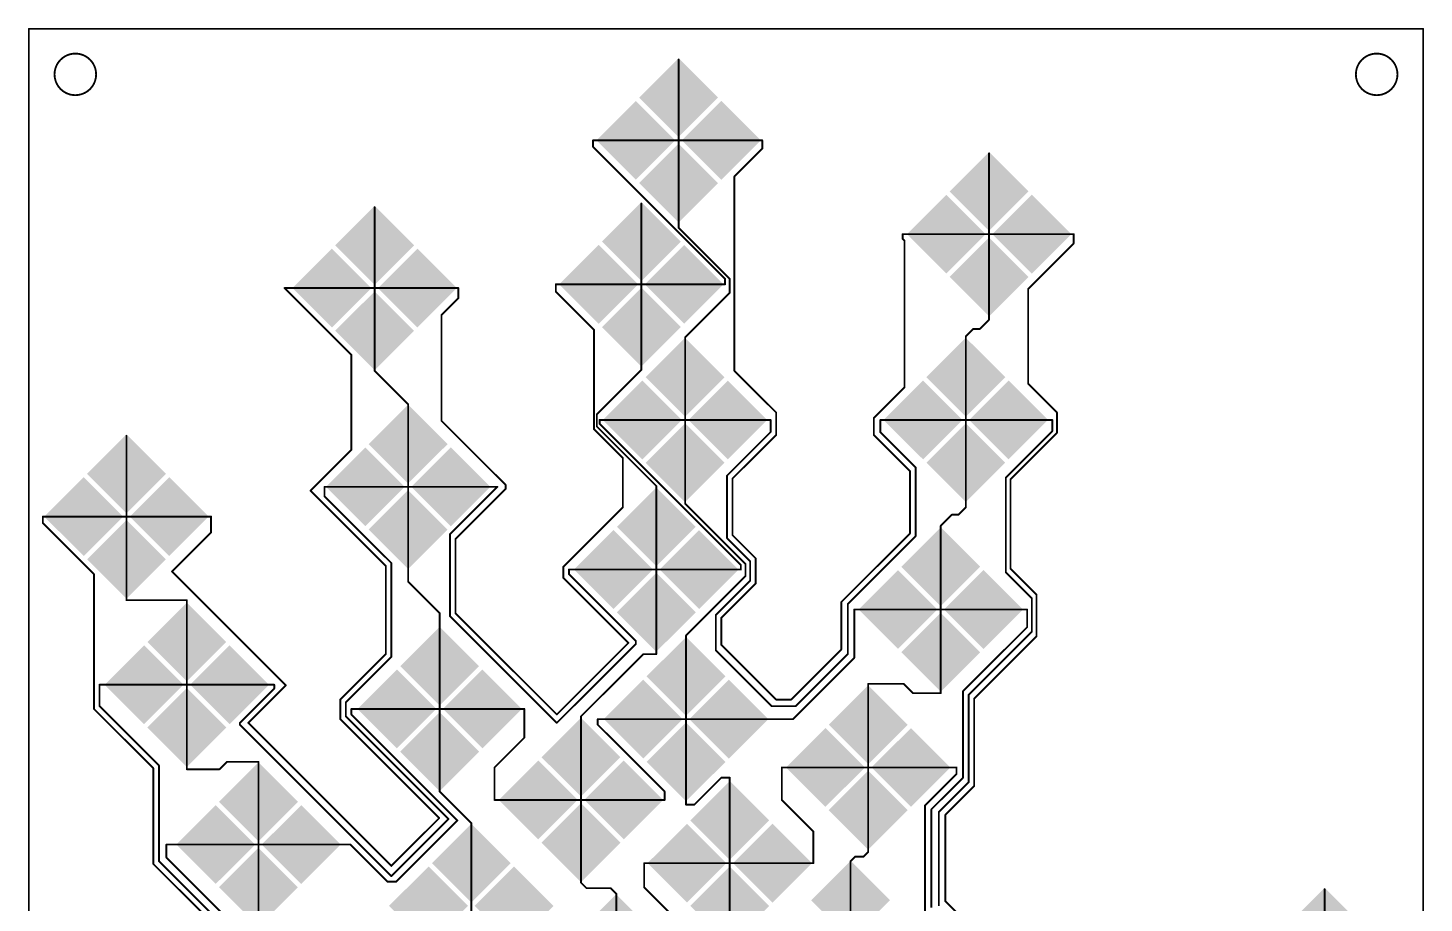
# Model space of a CAD drawing. Extents: x 0 to 150, y 0 to 180.
# Drawn here: x -0.1 to 150.1, y 85.9 to 180.1 of the extents above; entities that cross this region are included whole.
import ezdxf

# ---------------------------------------------------------------- set-up
doc = ezdxf.new("R2010")
doc.units = 0
for name, color, linetype in [('1', 12, 'CONTINUOUS'), ('16', 132, 'CONTINUOUS'), ('20', 31, 'CONTINUOUS')]:
    doc.layers.add(name, color=color, linetype=linetype)

# ---------------------------------------------------------------- blocks, each defined once
blk = doc.blocks.new('RECT')
blk.add_solid([(-0.5, -0.5), (0.5, -0.5), (-0.5, 0.5), (0.5, 0.5)])

msp = doc.modelspace()

# ---------------------------------------------------------------- linework, layer by layer
at = {"layer": '1'}
for points, const_width in [([(5, 172.8639, 1), (5, 177.3361, 1), (5, 172.8639)], 0.2), ([(145, 172.8639, 1), (145, 177.3361, 1), (145, 172.8639)], 0.2), ([(60.7354, 167.3354, 1), (60.6646, 167.2646)], 0.1), ([(60.75, 168, 1), (60.65, 168)], 0.1), ([(60.7, 168.05, 1), (60.7, 167.95)], 0.1), ([(60.65, 167.3, 1), (60.75, 167.3)], 0.1), ([(78.95, 168, 1), (78.85, 168)], 0.1), ([(78.85, 167.1, 1), (78.95, 167.1)], 0.1), ([(78.9354, 167.0646, 1), (78.8646, 167.1354)], 0.1), ([(78.9, 167.95, 1), (78.9, 168.05)], 0.1), ([(75.8646, 164.1354, 1), (75.9354, 164.0646)], 0.1), ([(75.95, 164.1, 1), (75.85, 164.1)], 0.1), ([(94.05, 157.9, 1), (93.95, 157.9)], 0.1), ([(94, 157.95, 1), (94, 157.85)], 0.1), ([(112.45, 157.9, 1), (112.35, 157.9)], 0.1), ([(112.4, 157.85, 1), (112.4, 157.95)], 0.1), ([(94.0354, 157.4354, 1), (93.9646, 157.3646)], 0.1), ([(93.95, 157.4, 1), (94.05, 157.4)], 0.1), ([(94.25, 157.2, 1), (94.15, 157.2)], 0.1), ([(94.1646, 157.1646, 1), (94.2354, 157.2354)], 0.1), ([(112.35, 156.9, 1), (112.45, 156.9)], 0.1), ([(112.4354, 156.8646, 1), (112.3646, 156.9354)], 0.1), ([(27.5354, 152.1354, 1), (27.4646, 152.0646)], 0.1), ([(27.5, 152.15, 1), (27.5, 152.05)], 0.1), ([(46.25, 152.1, 1), (46.15, 152.1)], 0.1), ([(46.2, 152.05, 1), (46.2, 152.15)], 0.1), ([(56.7354, 151.7354, 1), (56.6646, 151.6646)], 0.1), ([(56.75, 152.5, 1), (56.65, 152.5)], 0.1), ([(56.7, 152.55, 1), (56.7, 152.45)], 0.1), ([(56.65, 151.7, 1), (56.75, 151.7)], 0.1), ([(74.95, 153.1, 1), (74.85, 153.1)], 0.1), ([(74.85, 152.5, 1), (74.95, 152.5)], 0.1), ([(74.8646, 153.0646, 1), (74.9354, 153.1354)], 0.1), ([(74.9, 152.45, 1), (74.9, 152.55)], 0.1), ([(107.4646, 152.0354, 1), (107.5354, 151.9646)], 0.1), ([(107.55, 152, 1), (107.45, 152)], 0.1), ([(46.15, 151, 1), (46.25, 151)], 0.1), ([(46.2354, 150.9646, 1), (46.1646, 151.0354)], 0.1), ([(44.3646, 149.2354, 1), (44.4354, 149.1646)], 0.1), ([(44.45, 149.2, 1), (44.35, 149.2)], 0.1), ([(60.85, 147.6, 1), (60.75, 147.6)], 0.1), ([(60.7646, 147.5646, 1), (60.8354, 147.6354)], 0.1), ([(34.75, 144.9, 1), (34.65, 144.9)], 0.1), ([(34.6646, 144.8646, 1), (34.7354, 144.9354)], 0.1), ([(75.9354, 143.2354, 1), (75.8646, 143.1646)], 0.1), ([(75.85, 143.2, 1), (75.95, 143.2)], 0.1), ([(94.15, 141.4, 1), (94.25, 141.4)], 0.1), ([(94.2354, 141.3646, 1), (94.1646, 141.4354)], 0.1), ([(107.5354, 141.8354, 1), (107.4646, 141.7646)], 0.1), ([(107.45, 141.8, 1), (107.55, 141.8)], 0.1), ([(80.45, 138.7, 1), (80.35, 138.7)], 0.1), ([(80.3646, 138.6646, 1), (80.4354, 138.7354)], 0.1), ([(90.8646, 138.1354, 1), (90.9354, 138.0646)], 0.1), ([(90.95, 138.1, 1), (90.85, 138.1)], 0.1), ([(110.65, 138.7, 1), (110.55, 138.7)], 0.1), ([(110.5646, 138.6646, 1), (110.6354, 138.7354)], 0.1), ([(44.4354, 137.8354, 1), (44.3646, 137.7646)], 0.1), ([(44.35, 137.8, 1), (44.45, 137.8)], 0.1), ([(60.8354, 136.9354, 1), (60.7646, 136.8646)], 0.1), ([(60.75, 136.9, 1), (60.85, 136.9)], 0.1), ([(61.4354, 137.5354, 1), (61.3646, 137.4646)], 0.1), ([(61.4, 137.95, 1), (61.4, 137.85)], 0.1), ([(61.45, 137.9, 1), (61.35, 137.9)], 0.1), ([(61.35, 137.5, 1), (61.45, 137.5)], 0.1), ([(79.85, 137.9, 1), (79.75, 137.9)], 0.1), ([(79.8354, 136.5646, 1), (79.7646, 136.6354)], 0.1), ([(79.8, 137.85, 1), (79.8, 137.95)], 0.1), ([(91.6354, 136.6354, 1), (91.5646, 136.5646)], 0.1), ([(91.65, 137.9, 1), (91.55, 137.9)], 0.1), ([(91.6, 137.95, 1), (91.6, 137.85)], 0.1), ([(110.15, 137.9, 1), (110.05, 137.9)], 0.1), ([(110.05, 136.7, 1), (110.15, 136.7)], 0.1), ([(110.1354, 136.6646, 1), (110.0646, 136.7354)], 0.1), ([(110.1, 137.85, 1), (110.1, 137.95)], 0.1), ([(79.75, 136.6, 1), (79.85, 136.6)], 0.1), ([(80.35, 136.3, 1), (80.45, 136.3)], 0.1), ([(80.4354, 136.2646, 1), (80.3646, 136.3354)], 0.1), ([(90.9354, 136.3354, 1), (90.8646, 136.2646)], 0.1), ([(90.85, 136.3, 1), (90.95, 136.3)], 0.1), ([(91.55, 136.6, 1), (91.65, 136.6)], 0.1), ([(110.55, 136.5, 1), (110.65, 136.5)], 0.1), ([(110.6354, 136.4646, 1), (110.5646, 136.5354)], 0.1), ([(34.65, 134.7, 1), (34.75, 134.7)], 0.1), ([(34.7354, 134.6646, 1), (34.6646, 134.7354)], 0.1), ([(63.95, 133.8, 1), (63.85, 133.8)], 0.1), ([(63.8646, 133.7646, 1), (63.9354, 133.8354)], 0.1), ([(94.85, 132.4, 1), (94.75, 132.4)], 0.1), ([(94.7646, 132.3646, 1), (94.8354, 132.4354)], 0.1), ([(95.45, 132.8, 1), (95.35, 132.8)], 0.1), ([(95.3646, 132.7646, 1), (95.4354, 132.8354)], 0.1), ([(31.85, 130.7, 1), (31.75, 130.7)], 0.1), ([(31.8, 130.75, 1), (31.8, 130.65)], 0.1), ([(50.4354, 130.6646, 1), (50.3646, 130.7354)], 0.1), ([(50.4, 130.65, 1), (50.4, 130.75)], 0.1), ([(51.35, 130.9, 1), (51.25, 130.9)], 0.1), ([(51.2646, 130.8646, 1), (51.3354, 130.9354)], 0.1), ([(75.0646, 131.9354, 1), (75.1354, 131.8646)], 0.1), ([(75.15, 131.9, 1), (75.05, 131.9)], 0.1), ([(75.6646, 131.6354, 1), (75.7354, 131.5646)], 0.1), ([(75.75, 131.6, 1), (75.65, 131.6)], 0.1), ([(105.0646, 131.7354, 1), (105.1354, 131.6646)], 0.1), ([(105.15, 131.7, 1), (105.05, 131.7)], 0.1), ([(105.5646, 131.5354, 1), (105.6354, 131.4646)], 0.1), ([(105.65, 131.5, 1), (105.55, 131.5)], 0.1), ([(30.3354, 130.3354, 1), (30.2646, 130.2646)], 0.1), ([(30.2646, 130.3354, 1), (30.3354, 130.2646)], 0.1), ([(31.8354, 129.7354, 1), (31.7646, 129.6646)], 0.1), ([(31.75, 129.7, 1), (31.85, 129.7)], 0.1), ([(51.25, 130.5, 1), (51.35, 130.5)], 0.1), ([(51.3354, 130.4646, 1), (51.2646, 130.5354)], 0.1), ([(63.85, 128.5, 1), (63.95, 128.5)], 0.1), ([(63.9354, 128.4646, 1), (63.8646, 128.5354)], 0.1), ([(1.5354, 126.8354, 1), (1.4646, 126.7646)], 0.1), ([(1.5, 127.55, 1), (1.5, 127.45)], 0.1), ([(1.55, 127.5, 1), (1.45, 127.5)], 0.1), ([(1.45, 126.8, 1), (1.55, 126.8)], 0.1), ([(19.65, 127.5, 1), (19.55, 127.5)], 0.1), ([(19.6, 127.45, 1), (19.6, 127.55)], 0.1), ([(19.55, 125.8, 1), (19.65, 125.8)], 0.1), ([(19.6354, 125.7646, 1), (19.5646, 125.8354)], 0.1), ([(45.2646, 125.6354, 1), (45.3354, 125.5646)], 0.1), ([(45.35, 125.6, 1), (45.25, 125.6)], 0.1), ([(45.8646, 125.1354, 1), (45.9354, 125.0646)], 0.1), ([(45.95, 125.1, 1), (45.85, 125.1)], 0.1), ([(75.1354, 125.2354, 1), (75.0646, 125.1646)], 0.1), ([(75.05, 125.2, 1), (75.15, 125.2)], 0.1), ([(75.7354, 125.5354, 1), (75.6646, 125.4646)], 0.1), ([(75.65, 125.5, 1), (75.75, 125.5)], 0.1), ([(94.75, 125.7, 1), (94.85, 125.7)], 0.1), ([(94.8354, 125.6646, 1), (94.7646, 125.7354)], 0.1), ([(95.35, 125.4, 1), (95.45, 125.4)], 0.1), ([(95.4354, 125.3646, 1), (95.3646, 125.4354)], 0.1), ([(15.4354, 121.6354, 1), (15.3646, 121.5646)], 0.1), ([(15.3646, 121.6354, 1), (15.4354, 121.5646)], 0.1), ([(38.45, 122.2, 1), (38.35, 122.2)], 0.1), ([(38.3646, 122.1646, 1), (38.4354, 122.2354)], 0.1), ([(39.05, 122.5, 1), (38.95, 122.5)], 0.1), ([(38.9646, 122.4646, 1), (39.0354, 122.5354)], 0.1), ([(57.4646, 122.1354, 1), (57.5354, 122.0646)], 0.1), ([(57.55, 122.1, 1), (57.45, 122.1)], 0.1), ([(58.15, 121.8, 1), (58.05, 121.8)], 0.1), ([(58.1, 121.85, 1), (58.1, 121.75)], 0.1), ([(76.65, 122.3, 1), (76.55, 122.3)], 0.1), ([(76.55, 121.8, 1), (76.65, 121.8)], 0.1), ([(76.5646, 122.2646, 1), (76.6354, 122.3354)], 0.1), ([(76.6, 121.75, 1), (76.6, 121.85)], 0.1), ([(77.65, 122.7, 1), (77.55, 122.7)], 0.1), ([(77.5646, 122.6646, 1), (77.6354, 122.7354)], 0.1), ([(78.25, 123, 1), (78.15, 123)], 0.1), ([(78.1646, 122.9646, 1), (78.2354, 123.0354)], 0.1), ([(105.6354, 121.9354, 1), (105.5646, 121.8646)], 0.1), ([(105.55, 121.9, 1), (105.65, 121.9)], 0.1), ([(7.05, 121.3, 1), (6.95, 121.3)], 0.1), ([(6.9646, 121.2646, 1), (7.0354, 121.3354)], 0.1), ([(57.5354, 120.9354, 1), (57.4646, 120.8646)], 0.1), ([(57.45, 120.9, 1), (57.55, 120.9)], 0.1), ([(58.1354, 121.3354, 1), (58.0646, 121.2646)], 0.1), ([(58.05, 121.3, 1), (58.15, 121.3)], 0.1), ([(77.55, 120.6, 1), (77.65, 120.6)], 0.1), ([(77.6354, 120.5646, 1), (77.5646, 120.6354)], 0.1), ([(78.15, 120.3, 1), (78.25, 120.3)], 0.1), ([(78.2354, 120.2646, 1), (78.1646, 120.3354)], 0.1), ([(105.1354, 121.5354, 1), (105.0646, 121.4646)], 0.1), ([(105.05, 121.5, 1), (105.15, 121.5)], 0.1), ([(107.95, 118.7, 1), (107.85, 118.7)], 0.1), ([(107.8646, 118.6646, 1), (107.9354, 118.7354)], 0.1), ([(108.45, 119.1, 1), (108.35, 119.1)], 0.1), ([(108.3646, 119.0646, 1), (108.4354, 119.1354)], 0.1), ([(45.9354, 117.1354, 1), (45.8646, 117.0646)], 0.1), ([(87.3646, 118.3354, 1), (87.4354, 118.2646)], 0.1), ([(87.45, 118.3, 1), (87.35, 118.3)], 0.1), ([(88.0646, 118.1354, 1), (88.1354, 118.0646)], 0.1), ([(88.15, 118.1, 1), (88.05, 118.1)], 0.1), ([(88.85, 117.5, 1), (88.75, 117.5)], 0.1), ([(88.8, 117.55, 1), (88.8, 117.45)], 0.1), ([(107.45, 117.5, 1), (107.35, 117.5)], 0.1), ([(107.4, 117.45, 1), (107.4, 117.55)], 0.1), ([(45.3354, 116.8354, 1), (45.2646, 116.7646)], 0.1), ([(45.25, 116.8, 1), (45.35, 116.8)], 0.1), ([(45.85, 117.1, 1), (45.95, 117.1)], 0.1), ([(73.8646, 116.9354, 1), (73.9354, 116.8646)], 0.1), ([(73.95, 116.9, 1), (73.85, 116.9)], 0.1), ([(74.4646, 116.6354, 1), (74.5354, 116.5646)], 0.1), ([(74.55, 116.6, 1), (74.45, 116.6)], 0.1), ([(107.4354, 115.5646, 1), (107.3646, 115.6354)], 0.1), ([(65.35, 114.1, 1), (65.25, 114.1)], 0.1), ([(65.2646, 114.0646, 1), (65.3354, 114.1354)], 0.1), ([(107.35, 115.6, 1), (107.45, 115.6)], 0.1), ([(107.85, 115.1, 1), (107.95, 115.1)], 0.1), ([(107.9354, 115.0646, 1), (107.8646, 115.1354)], 0.1), ([(108.35, 114.6, 1), (108.45, 114.6)], 0.1), ([(108.4354, 114.5646, 1), (108.3646, 114.6354)], 0.1), ([(38.35, 112.7, 1), (38.45, 112.7)], 0.1), ([(38.4354, 112.6646, 1), (38.3646, 112.7354)], 0.1), ([(64.5354, 113.8646, 1), (64.4646, 113.9354)], 0.1), ([(64.4646, 113.8646, 1), (64.5354, 113.9354)], 0.1), ([(65.25, 113.8, 1), (65.35, 113.8)], 0.1), ([(65.3354, 113.7646, 1), (65.2646, 113.8354)], 0.1), ([(73.9354, 113.1354, 1), (73.8646, 113.0646)], 0.1), ([(73.85, 113.1, 1), (73.95, 113.1)], 0.1), ([(74.5354, 113.7354, 1), (74.4646, 113.6646)], 0.1), ([(74.45, 113.7, 1), (74.55, 113.7)], 0.1), ([(87.35, 113.2, 1), (87.45, 113.2)], 0.1), ([(87.4354, 113.1646, 1), (87.3646, 113.2354)], 0.1), ([(88.05, 112.7, 1), (88.15, 112.7)], 0.1), ([(88.1354, 112.6646, 1), (88.0646, 112.7354)], 0.1), ([(38.95, 112.4, 1), (39.05, 112.4)], 0.1), ([(39.0354, 112.3646, 1), (38.9646, 112.4354)], 0.1), ([(88.75, 112.3, 1), (88.85, 112.3)], 0.1), ([(88.8354, 112.2646, 1), (88.7646, 112.3354)], 0.1), ([(7.65, 109.4, 1), (7.55, 109.4)], 0.1), ([(7.6, 109.45, 1), (7.6, 109.35)], 0.1), ([(26.45, 109.4, 1), (26.35, 109.4)], 0.1), ([(26.35, 109, 1), (26.45, 109)], 0.1), ([(26.4354, 108.9646, 1), (26.3646, 109.0354)], 0.1), ([(26.4, 109.35, 1), (26.4, 109.45)], 0.1), ([(27.6854, 109.3146, 1), (27.6146, 109.3854)], 0.1), ([(27.6146, 109.3146, 1), (27.6854, 109.3854)], 0.1), ([(100.4646, 108.7354, 1), (100.5354, 108.6646)], 0.1), ([(100.55, 108.7, 1), (100.45, 108.7)], 0.1), ([(101.0646, 108.3354, 1), (101.1354, 108.2646)], 0.1), ([(101.15, 108.3, 1), (101.05, 108.3)], 0.1), ([(7.0354, 106.8354, 1), (6.9646, 106.7646)], 0.1), ([(6.95, 106.8, 1), (7.05, 106.8)], 0.1), ([(7.6354, 107.1354, 1), (7.5646, 107.0646)], 0.1), ([(7.55, 107.1, 1), (7.65, 107.1)], 0.1), ([(33.4646, 107.8354, 1), (33.5354, 107.7646)], 0.1), ([(33.55, 107.8, 1), (33.45, 107.8)], 0.1), ([(34.0646, 107.5354, 1), (34.1354, 107.4646)], 0.1), ([(34.15, 107.5, 1), (34.05, 107.5)], 0.1), ([(34.75, 106.8, 1), (34.65, 106.8)], 0.1), ([(34.7, 106.85, 1), (34.7, 106.75)], 0.1), ([(53.35, 106.8, 1), (53.25, 106.8)], 0.1), ([(53.3, 106.75, 1), (53.3, 106.85)], 0.1), ([(79.9, 107.15, 1), (79.9, 107.05)], 0.1), ([(79.8646, 107.0646, 1), (79.9354, 107.1354)], 0.1), ([(80.4, 107.85, 1), (80.4, 107.75)], 0.1), ([(80.3646, 107.7646, 1), (80.4354, 107.8354)], 0.1), ([(81.9646, 107.8354, 1), (82.0354, 107.7646)], 0.1), ([(82, 107.75, 1), (82, 107.85)], 0.1), ([(82.4646, 107.1354, 1), (82.5354, 107.0646)], 0.1), ([(82.5, 107.05, 1), (82.5, 107.15)], 0.1), ([(101.6646, 107.9354, 1), (101.7354, 107.8646)], 0.1), ([(101.75, 107.9, 1), (101.65, 107.9)], 0.1), ([(22.6646, 105.3354, 1), (22.7354, 105.2646)], 0.1), ([(22.7354, 105.1354, 1), (22.6646, 105.0646)], 0.1), ([(22.75, 105.3, 1), (22.65, 105.3)], 0.1), ([(22.65, 105.1, 1), (22.75, 105.1)], 0.1), ([(23.6354, 105.3354, 1), (23.5646, 105.2646)], 0.1), ([(23.5646, 105.3354, 1), (23.6354, 105.2646)], 0.1), ([(33.5354, 105.7354, 1), (33.4646, 105.6646)], 0.1), ([(33.45, 105.7, 1), (33.55, 105.7)], 0.1), ([(34.1354, 106.0354, 1), (34.0646, 105.9646)], 0.1), ([(34.05, 106, 1), (34.15, 106)], 0.1), ([(34.7354, 106.2354, 1), (34.6646, 106.1646)], 0.1), ([(34.65, 106.2, 1), (34.75, 106.2)], 0.1), ([(56.7646, 106.2354, 1), (56.8354, 106.1646)], 0.1), ([(56.7646, 105.3354, 1), (56.8354, 105.2646)], 0.1), ([(56.7646, 106.1646, 1), (56.8354, 106.2354)], 0.1), ([(56.7646, 105.2646, 1), (56.8354, 105.3354)], 0.1), ([(61.2354, 105.1354, 1), (61.1646, 105.0646)], 0.1), ([(61.25, 105.7, 1), (61.15, 105.7)], 0.1), ([(61.2, 105.75, 1), (61.2, 105.65)], 0.1), ([(61.15, 105.1, 1), (61.25, 105.1)], 0.1), ([(82.1646, 105.7354, 1), (82.2354, 105.6646)], 0.1), ([(82.2, 105.65, 1), (82.2, 105.75)], 0.1), ([(53.25, 103.7, 1), (53.35, 103.7)], 0.1), ([(53.3354, 103.6646, 1), (53.2646, 103.7354)], 0.1), ([(14.05, 100.7, 1), (13.95, 100.7)], 0.1), ([(13.9646, 100.6646, 1), (14.0354, 100.7354)], 0.1), ([(13.45, 100.4, 1), (13.35, 100.4)], 0.1), ([(13.3646, 100.3646, 1), (13.4354, 100.4354)], 0.1), ([(50.0646, 100.5354, 1), (50.1354, 100.4646)], 0.1), ([(50.15, 100.5, 1), (50.05, 100.5)], 0.1), ([(81.05, 100.5, 1), (80.95, 100.5)], 0.1), ([(81, 100.55, 1), (81, 100.45)], 0.1), ([(99.85, 100.5, 1), (99.75, 100.5)], 0.1), ([(99.75, 99.8, 1), (99.85, 99.8)], 0.1), ([(99.8354, 99.7646, 1), (99.7646, 99.8354)], 0.1), ([(99.8, 100.45, 1), (99.8, 100.55)], 0.1), ([(100.45, 99.4, 1), (100.55, 99.4)], 0.1), ([(100.5354, 99.3646, 1), (100.4646, 99.4354)], 0.1), ([(68.45, 97.9, 1), (68.35, 97.9)], 0.1), ([(68.3646, 97.8646, 1), (68.4354, 97.9354)], 0.1), ([(101.05, 98.9, 1), (101.15, 98.9)], 0.1), ([(101.1354, 98.8646, 1), (101.0646, 98.9354)], 0.1), ([(101.65, 98.5, 1), (101.75, 98.5)], 0.1), ([(101.7354, 98.4646, 1), (101.6646, 98.5354)], 0.1), ([(50.1, 97.05, 1), (50.1, 96.95)], 0.1), ([(50.05, 97, 1), (50.15, 97)], 0.1), ([(68.35, 97, 1), (68.45, 97)], 0.1), ([(68.4, 96.95, 1), (68.4, 97.05)], 0.1), ([(81.0354, 97.0354, 1), (80.9646, 96.9646)], 0.1), ([(80.95, 97, 1), (81.05, 97)], 0.1), ([(96.3646, 96.4354, 1), (96.4354, 96.3646)], 0.1), ([(96.45, 96.4, 1), (96.35, 96.4)], 0.1), ([(44.1854, 95.0146, 1), (44.1146, 95.0854)], 0.1), ([(44.1146, 95.0146, 1), (44.1854, 95.0854)], 0.1), ([(45.1854, 94.9146, 1), (45.1146, 94.9854)], 0.1), ([(45.1146, 94.9146, 1), (45.1854, 94.9854)], 0.1), ([(46.1354, 94.7646, 1), (46.0646, 94.8354)], 0.1), ([(46.0646, 94.7646, 1), (46.1354, 94.8354)], 0.1), ([(97.0646, 96.0354, 1), (97.1354, 95.9646)], 0.1), ([(97.15, 96, 1), (97.05, 96)], 0.1), ([(97.8646, 95.7354, 1), (97.9354, 95.6646)], 0.1), ([(97.95, 95.7, 1), (97.85, 95.7)], 0.1), ([(98.5646, 95.4354, 1), (98.6354, 95.3646)], 0.1), ([(98.65, 95.4, 1), (98.55, 95.4)], 0.1), ([(84.45, 93.6, 1), (84.35, 93.6)], 0.1), ([(84.3646, 93.5646, 1), (84.4354, 93.6354)], 0.1), ([(14.85, 92.2, 1), (14.75, 92.2)], 0.1), ([(14.8, 92.25, 1), (14.8, 92.15)], 0.1), ([(34.6354, 92.2354, 1), (34.5646, 92.1646)], 0.1), ([(34.6, 92.15, 1), (34.6, 92.25)], 0.1), ([(13.4354, 90.1354, 1), (13.3646, 90.0646)], 0.1), ([(13.35, 90.1, 1), (13.45, 90.1)], 0.1), ([(14.0354, 90.4354, 1), (13.9646, 90.3646)], 0.1), ([(13.95, 90.4, 1), (14.05, 90.4)], 0.1), ([(14.8354, 90.8354, 1), (14.7646, 90.7646)], 0.1), ([(14.75, 90.8, 1), (14.85, 90.8)], 0.1), ([(66.2, 90.25, 1), (66.2, 90.15)], 0.1), ([(66.25, 90.2, 1), (66.15, 90.2)], 0.1), ([(84.35, 90.2, 1), (84.45, 90.2)], 0.1), ([(84.4, 90.15, 1), (84.4, 90.25)], 0.1), ([(38.9646, 89.9354, 1), (39.0354, 89.8646)], 0.1), ([(38.9646, 88.8354, 1), (39.0354, 88.7646)], 0.1), ([(38.9646, 89.8646, 1), (39.0354, 89.9354)], 0.1), ([(38.9646, 88.7646, 1), (39.0354, 88.8354)], 0.1), ([(38.6, 88.25, 1), (38.6, 88.15)], 0.1), ([(38.5646, 88.1646, 1), (38.6354, 88.2354)], 0.1), ([(39.4646, 88.2354, 1), (39.5354, 88.1646)], 0.1), ([(39.5, 88.15, 1), (39.5, 88.25)], 0.1), ([(66.2354, 87.6354, 1), (66.1646, 87.5646)], 0.1), ([(66.15, 87.6, 1), (66.25, 87.6)], 0.1), ([(98.6354, 86.1354, 1), (98.5646, 86.0646)], 0.1), ([(98.55, 86.1, 1), (98.65, 86.1)], 0.1)]:
    msp.add_lwpolyline(points, format="xyb", dxfattribs=dict(at, const_width=const_width))
at = {"layer": '1', "const_width": 0.2}
for points in [[(60.7, 167.3), (60.7, 168)], [(60.7, 168), (78.9, 168)], [(74.9, 153.1), (60.7, 167.3)], [(78.9, 167.1), (75.9, 164.1)], [(78.9, 168), (78.9, 167.1)], [(75.9, 164.1), (75.9, 143.2)], [(94, 157.4), (94, 157.9)], [(94, 157.9), (112.4, 157.9)], [(112.4, 157.9), (112.4, 156.9)], [(94.2, 157.2), (94, 157.4)], [(94.2, 141.4), (94.2, 157.2)], [(112.4, 156.9), (107.5, 152)], [(46.2, 152.1), (27.5, 152.1)], [(27.5, 152.1), (34.7, 144.9)], [(46.2, 151), (46.2, 152.1)], [(56.7, 151.7), (56.7, 152.5)], [(56.7, 152.5), (74.9, 152.5)], [(60.8, 147.6), (56.7, 151.7)], [(74.9, 152.5), (74.9, 153.1)], [(107.5, 152), (107.5, 141.8)], [(46.2, 151), (44.4, 149.2)], [(44.4, 149.2), (44.4, 137.8)], [(60.8, 136.9), (60.8, 147.6)], [(34.7, 134.7), (34.7, 144.9)], [(75.9, 143.2), (80.4, 138.7)], [(90.9, 138.1), (94.2, 141.4)], [(107.5, 141.8), (110.6, 138.7)], [(80.4, 138.7), (80.4, 136.3)], [(90.9, 136.3), (90.9, 138.1)], [(110.6, 138.7), (110.6, 136.5)], [(44.4, 137.8), (51.3, 130.9)], [(63.9, 133.8), (60.8, 136.9)], [(61.4, 137.9), (79.8, 137.9)], [(61.4, 137.5), (61.4, 137.9)], [(76.6, 122.3), (61.4, 137.5)], [(79.8, 136.6), (75.1, 131.9)], [(79.8, 137.9), (79.8, 136.6)], [(91.6, 136.6), (91.6, 137.9)], [(91.6, 137.9), (110.1, 137.9)], [(95.4, 132.8), (91.6, 136.6)], [(110.1, 136.7), (105.1, 131.7)], [(110.1, 137.9), (110.1, 136.7)], [(80.4, 136.3), (75.7, 131.6)], [(94.8, 132.4), (90.9, 136.3)], [(110.6, 136.5), (105.6, 131.5)], [(30.3, 130.3), (34.7, 134.7)], [(63.9, 128.5), (63.9, 133.8)], [(94.8, 125.7), (94.8, 132.4)], [(95.4, 125.4), (95.4, 132.8)], [(31.8, 129.7), (31.8, 130.7)], [(31.8, 130.7), (50.4, 130.7)], [(50.4, 130.7), (45.3, 125.6)], [(51.3, 130.9), (51.3, 130.5)], [(75.1, 131.9), (75.1, 125.2)], [(75.7, 131.6), (75.7, 125.5)], [(105.1, 131.7), (105.1, 121.5)], [(105.6, 131.5), (105.6, 121.9)], [(38.4, 122.2), (30.3, 130.3)], [(39, 122.5), (31.8, 129.7)], [(51.3, 130.5), (45.9, 125.1)], [(57.5, 122.1), (63.9, 128.5)], [(1.5, 127.5), (19.6, 127.5)], [(1.5, 127.5), (1.5, 126.8)], [(7, 121.3), (1.5, 126.8)], [(19.6, 127.5), (19.6, 125.8)], [(19.6, 125.8), (15.4, 121.6)], [(45.3, 125.6), (45.3, 116.8)], [(45.9, 125.1), (45.9, 117.1)], [(75.1, 125.2), (77.6, 122.7)], [(75.7, 125.5), (78.2, 123)], [(87.4, 118.3), (94.8, 125.7)], [(88.1, 118.1), (95.4, 125.4)], [(15.4, 121.6), (27.65, 109.35)], [(38.4, 112.7), (38.4, 122.2)], [(39, 112.4), (39, 122.5)], [(57.5, 120.9), (57.5, 122.1)], [(58.1, 121.3), (58.1, 121.8)], [(58.1, 121.8), (76.6, 121.8)], [(76.6, 121.8), (76.6, 122.3)], [(77.6, 122.7), (77.6, 120.6)], [(78.2, 123), (78.2, 120.3)], [(105.6, 121.9), (108.4, 119.1)], [(7, 106.8), (7, 121.3)], [(64.5, 113.9), (57.5, 120.9)], [(65.3, 114.1), (58.1, 121.3)], [(77.6, 120.6), (73.9, 116.9)], [(78.2, 120.3), (74.5, 116.6)], [(105.1, 121.5), (107.9, 118.7)], [(107.9, 118.7), (107.9, 115.1)], [(108.4, 119.1), (108.4, 114.6)], [(45.9, 117.1), (56.8, 106.2)], [(87.4, 113.2), (87.4, 118.3)], [(88.1, 112.7), (88.1, 118.1)], [(88.8, 112.3), (88.8, 117.5)], [(88.8, 117.5), (107.4, 117.5)], [(107.4, 117.5), (107.4, 115.6)], [(45.3, 116.8), (56.8, 105.3)], [(73.9, 116.9), (73.9, 113.1)], [(74.5, 116.6), (74.5, 113.7)], [(107.4, 115.6), (100.5, 108.7)], [(65.3, 113.8), (65.3, 114.1)], [(107.9, 115.1), (101.1, 108.3)], [(108.4, 114.6), (101.7, 107.9)], [(33.5, 107.8), (38.4, 112.7)], [(56.8, 106.2), (64.5, 113.9)], [(56.8, 105.3), (65.3, 113.8)], [(73.9, 113.1), (79.9, 107.1)], [(74.5, 113.7), (80.4, 107.8)], [(82, 107.8), (87.4, 113.2)], [(82.5, 107.1), (88.1, 112.7)], [(34.1, 107.5), (39, 112.4)], [(82.2, 105.7), (88.8, 112.3)], [(7.6, 107.1), (7.6, 109.4)], [(7.6, 109.4), (26.4, 109.4)], [(26.4, 109), (22.7, 105.3)], [(27.65, 109.35), (23.6, 105.3)], [(26.4, 109.4), (26.4, 109)], [(100.5, 108.7), (100.5, 99.4)], [(101.1, 108.3), (101.1, 98.9)], [(13.4, 100.4), (7, 106.8)], [(14, 100.7), (7.6, 107.1)], [(33.5, 105.7), (33.5, 107.8)], [(34.1, 106), (34.1, 107.5)], [(34.7, 106.2), (34.7, 106.8)], [(34.7, 106.8), (53.3, 106.8)], [(53.3, 106.8), (53.3, 103.7)], [(79.9, 107.1), (82.5, 107.1)], [(80.4, 107.8), (82, 107.8)], [(101.7, 107.9), (101.7, 98.5)], [(22.7, 105.3), (22.7, 105.1)], [(22.7, 105.1), (39, 88.8)], [(23.6, 105.3), (39, 89.9)], [(44.15, 95.05), (33.5, 105.7)], [(45.15, 94.95), (34.1, 106)], [(46.1, 94.8), (34.7, 106.2)], [(61.2, 105.1), (61.2, 105.7)], [(61.2, 105.7), (82.2, 105.7)], [(68.4, 97.9), (61.2, 105.1)], [(53.3, 103.7), (50.1, 100.5)], [(14, 90.4), (14, 100.7)], [(13.4, 90.1), (13.4, 100.4)], [(50.1, 100.5), (50.1, 97)], [(81, 97), (81, 100.5)], [(81, 100.5), (99.8, 100.5)], [(99.8, 99.8), (96.4, 96.4)], [(100.5, 99.4), (97.1, 96)], [(99.8, 100.5), (99.8, 99.8)], [(68.4, 97), (68.4, 97.9)], [(101.1, 98.9), (97.9, 95.7)], [(98.6, 95.4), (101.7, 98.5)], [(50.1, 97), (68.4, 97)], [(84.4, 93.6), (81, 97)], [(96.4, 96.4), (96.4, 85)], [(39, 89.9), (44.15, 95.05)], [(39, 88.8), (45.15, 94.95)], [(39.5, 88.2), (46.1, 94.8)], [(97.1, 96), (97.1, 85.4)], [(97.9, 95.7), (97.9, 85.6)], [(98.6, 86.1), (98.6, 95.4)], [(84.4, 90.2), (84.4, 93.6)], [(14.8, 90.8), (14.8, 92.2)], [(14.8, 92.2), (34.6, 92.2)], [(34.6, 92.2), (38.6, 88.2)], [(22.8, 80.7), (13.4, 90.1)], [(23.4, 81), (14, 90.4)], [(24.1, 81.5), (14.8, 90.8)], [(66.2, 90.2), (84.4, 90.2)], [(66.2, 87.6), (66.2, 90.2)], [(38.6, 88.2), (39.5, 88.2)], [(72.4, 81.4), (66.2, 87.6)], [(98.6, 86.1), (113.3, 71.4)]]:
    msp.add_lwpolyline(points, dxfattribs=at)
at = {"layer": '16'}
for points, const_width in [([(5, 172.8639, 1), (5, 177.3361, 1), (5, 172.8639)], 0.2), ([(145, 172.8639, 1), (145, 177.3361, 1), (145, 172.8639)], 0.2), ([(69.95, 176.7, 1), (69.85, 176.7)], 0.1), ([(103.35, 166.6, 1), (103.25, 166.6)], 0.1), ([(37.25, 160.8, 1), (37.15, 160.8)], 0.1), ([(65.95, 161.2, 1), (65.85, 161.2)], 0.1), ([(69.9354, 158.6354, 1), (69.8646, 158.5646)], 0.1), ([(69.85, 158.6, 1), (69.95, 158.6)], 0.1), ([(75.45, 153.1, 1), (75.35, 153.1)], 0.1), ([(75.3646, 153.0646, 1), (75.4354, 153.1354)], 0.1), ([(75.35, 151.6, 1), (75.45, 151.6)], 0.1), ([(75.4354, 151.5646, 1), (75.3646, 151.6354)], 0.1), ([(103.25, 148.7, 1), (103.35, 148.7)], 0.1), ([(103.3354, 148.6646, 1), (103.2646, 148.7354)], 0.1), ([(101.6, 147.75, 1), (101.6, 147.65)], 0.1), ([(101.6354, 147.6646, 1), (101.5646, 147.7354)], 0.1), ([(102.2646, 147.7354, 1), (102.3354, 147.6646)], 0.1), ([(102.3, 147.65, 1), (102.3, 147.75)], 0.1), ([(70.5646, 146.8354, 1), (70.6354, 146.7646)], 0.1), ([(70.65, 146.8, 1), (70.55, 146.8)], 0.1), ([(100.7646, 146.9354, 1), (100.8354, 146.8646)], 0.1), ([(100.85, 146.9, 1), (100.75, 146.9)], 0.1), ([(37.2354, 143.2354, 1), (37.1646, 143.1646)], 0.1), ([(37.15, 143.2, 1), (37.25, 143.2)], 0.1), ([(65.85, 143.3, 1), (65.95, 143.3)], 0.1), ([(65.9354, 143.2646, 1), (65.8646, 143.3354)], 0.1), ([(40.85, 139.6, 1), (40.75, 139.6)], 0.1), ([(40.7646, 139.5646, 1), (40.8354, 139.6354)], 0.1), ([(61.0646, 138.5354, 1), (61.1354, 138.4646)], 0.1), ([(61.15, 138.5, 1), (61.05, 138.5)], 0.1), ([(61.1354, 137.2354, 1), (61.0646, 137.1646)], 0.1), ([(61.05, 137.2, 1), (61.15, 137.2)], 0.1), ([(10.55, 136.2, 1), (10.45, 136.2)], 0.1), ([(67.55, 130.8, 1), (67.45, 130.8)], 0.1), ([(67.4646, 130.7646, 1), (67.5354, 130.8354)], 0.1), ([(70.6354, 128.9354, 1), (70.5646, 128.8646)], 0.1), ([(70.55, 128.9, 1), (70.65, 128.9)], 0.1), ([(99.3, 127.75, 1), (99.3, 127.65)], 0.1), ([(99.3354, 127.6646, 1), (99.2646, 127.7354)], 0.1), ([(99.9646, 127.7354, 1), (100.0354, 127.6646)], 0.1), ([(100, 127.65, 1), (100, 127.75)], 0.1), ([(100.75, 128.5, 1), (100.85, 128.5)], 0.1), ([(100.8354, 128.4646, 1), (100.7646, 128.5354)], 0.1), ([(98.0646, 126.5354, 1), (98.1354, 126.4646)], 0.1), ([(98.15, 126.5, 1), (98.05, 126.5)], 0.1), ([(77.15, 122.4, 1), (77.05, 122.4)], 0.1), ([(77.0646, 122.3646, 1), (77.1354, 122.4354)], 0.1), ([(40.8354, 120.5354, 1), (40.7646, 120.4646)], 0.1), ([(40.75, 120.5, 1), (40.85, 120.5)], 0.1), ([(77.05, 121.1, 1), (77.15, 121.1)], 0.1), ([(77.1354, 121.0646, 1), (77.0646, 121.1354)], 0.1), ([(10.5, 118.55, 1), (10.5, 118.45)], 0.1), ([(10.45, 118.5, 1), (10.55, 118.5)], 0.1), ([(17.05, 118.5, 1), (16.95, 118.5)], 0.1), ([(17, 118.45, 1), (17, 118.55)], 0.1), ([(44.25, 117.1, 1), (44.15, 117.1)], 0.1), ([(44.1646, 117.0646, 1), (44.2354, 117.1354)], 0.1), ([(70.6646, 114.7354, 1), (70.7354, 114.6646)], 0.1), ([(70.75, 114.7, 1), (70.65, 114.7)], 0.1), ([(66.1, 112.75, 1), (66.1, 112.65)], 0.1), ([(66.1354, 112.6646, 1), (66.0646, 112.7354)], 0.1), ([(67.45, 112.7, 1), (67.55, 112.7)], 0.1), ([(67.5, 112.65, 1), (67.5, 112.75)], 0.1), ([(90.35, 109.5, 1), (90.25, 109.5)], 0.1), ([(90.3, 109.55, 1), (90.3, 109.45)], 0.1), ([(94.1354, 109.5354, 1), (94.0646, 109.4646)], 0.1), ([(94.1, 109.45, 1), (94.1, 109.55)], 0.1), ([(95.1, 108.55, 1), (95.1, 108.45)], 0.1), ([(95.0646, 108.4646, 1), (95.1354, 108.5354)], 0.1), ([(98.05, 108.5, 1), (98.15, 108.5)], 0.1), ([(98.1, 108.45, 1), (98.1, 108.55)], 0.1), ([(59.3646, 106.0354, 1), (59.4354, 105.9646)], 0.1), ([(59.45, 106, 1), (59.35, 106)], 0.1), ([(21.3, 101.15, 1), (21.3, 101.05)], 0.1), ([(21.3354, 101.0646, 1), (21.2646, 101.1354)], 0.1), ([(24.75, 101.1, 1), (24.65, 101.1)], 0.1), ([(24.7, 101.05, 1), (24.7, 101.15)], 0.1), ([(17, 100.35, 1), (17, 100.25)], 0.1), ([(16.95, 100.3, 1), (17.05, 100.3)], 0.1), ([(20.4646, 100.3354, 1), (20.5354, 100.2646)], 0.1), ([(20.5, 100.25, 1), (20.5, 100.35)], 0.1), ([(74.5, 99.45, 1), (74.5, 99.35)], 0.1), ([(74.5354, 99.3646, 1), (74.4646, 99.4354)], 0.1), ([(75.45, 99.4, 1), (75.35, 99.4)], 0.1), ([(75.4, 99.35, 1), (75.4, 99.45)], 0.1), ([(44.2354, 97.9354, 1), (44.1646, 97.8646)], 0.1), ([(44.15, 97.9, 1), (44.25, 97.9)], 0.1), ([(70.7, 96.55, 1), (70.7, 96.45)], 0.1), ([(70.65, 96.5, 1), (70.75, 96.5)], 0.1), ([(71.5646, 96.5354, 1), (71.6354, 96.4646)], 0.1), ([(71.6, 96.45, 1), (71.6, 96.55)], 0.1), ([(47.65, 94.5, 1), (47.55, 94.5)], 0.1), ([(47.5646, 94.4646, 1), (47.6354, 94.5354)], 0.1), ([(88.3646, 90.4354, 1), (88.4354, 90.3646)], 0.1), ([(88.45, 90.4, 1), (88.35, 90.4)], 0.1), ([(88.9, 90.95, 1), (88.9, 90.85)], 0.1), ([(88.9354, 90.8646, 1), (88.8646, 90.9354)], 0.1), ([(89.7646, 90.9354, 1), (89.8354, 90.8646)], 0.1), ([(89.8, 90.85, 1), (89.8, 90.95)], 0.1), ([(90.25, 91.4, 1), (90.35, 91.4)], 0.1), ([(90.3354, 91.3646, 1), (90.2646, 91.4354)], 0.1), ([(59.4354, 88.1354, 1), (59.3646, 88.0646)], 0.1), ([(59.35, 88.1, 1), (59.45, 88.1)], 0.1), ([(60, 87.55, 1), (60, 87.45)], 0.1), ([(59.9646, 87.4646, 1), (60.0354, 87.5354)], 0.1), ([(62.6354, 87.5354, 1), (62.5646, 87.4646)], 0.1), ([(62.6, 87.45, 1), (62.6, 87.55)], 0.1), ([(139.45, 87.4, 1), (139.35, 87.4)], 0.1), ([(63.25, 86.9, 1), (63.15, 86.9)], 0.1), ([(63.1646, 86.8646, 1), (63.2354, 86.9354)], 0.1)]:
    msp.add_lwpolyline(points, format="xyb", dxfattribs=dict(at, const_width=const_width))
at = {"layer": '16', "const_width": 0.2}
for points in [[(69.9, 158.6), (69.9, 176.7)], [(103.3, 148.7), (103.3, 166.6)], [(37.2, 143.2), (37.2, 160.8)], [(65.9, 143.3), (65.9, 161.2)], [(75.4, 153.1), (69.9, 158.6)], [(75.4, 151.6), (75.4, 153.1)], [(70.6, 146.8), (75.4, 151.6)], [(102.3, 147.7), (103.3, 148.7)], [(100.8, 146.9), (101.6, 147.7)], [(101.6, 147.7), (102.3, 147.7)], [(70.6, 128.9), (70.6, 146.8)], [(100.8, 128.5), (100.8, 146.9)], [(40.8, 139.6), (37.2, 143.2)], [(61.1, 138.5), (65.9, 143.3)], [(40.8, 120.5), (40.8, 139.6)], [(61.1, 137.2), (61.1, 138.5)], [(67.5, 130.8), (61.1, 137.2)], [(10.5, 118.5), (10.5, 136.2)], [(67.5, 112.7), (67.5, 130.8)], [(77.1, 122.4), (70.6, 128.9)], [(98.1, 126.5), (99.3, 127.7)], [(99.3, 127.7), (100, 127.7)], [(100, 127.7), (100.8, 128.5)], [(98.1, 108.5), (98.1, 126.5)], [(77.1, 121.1), (77.1, 122.4)], [(44.2, 117.1), (40.8, 120.5)], [(70.7, 114.7), (77.1, 121.1)], [(17, 118.5), (10.5, 118.5)], [(17, 100.3), (17, 118.5)], [(44.2, 97.9), (44.2, 117.1)], [(70.7, 96.5), (70.7, 114.7)], [(59.4, 106), (66.1, 112.7)], [(66.1, 112.7), (67.5, 112.7)], [(90.3, 91.4), (90.3, 109.5)], [(90.3, 109.5), (94.1, 109.5)], [(94.1, 109.5), (95.1, 108.5)], [(95.1, 108.5), (98.1, 108.5)], [(59.4, 88.1), (59.4, 106)], [(21.3, 101.1), (20.5, 100.3)], [(24.7, 101.1), (21.3, 101.1)], [(24.7, 83.1), (24.7, 101.1)], [(20.5, 100.3), (17, 100.3)], [(74.5, 99.4), (71.6, 96.5)], [(75.4, 99.4), (74.5, 99.4)], [(75.4, 79.6), (75.4, 99.4)], [(47.6, 94.5), (44.2, 97.9)], [(71.6, 96.5), (70.7, 96.5)], [(47.6, 76.5), (47.6, 94.5)], [(88.4, 90.4), (88.9, 90.9)], [(88.4, 47), (88.4, 90.4)], [(88.9, 90.9), (89.8, 90.9)], [(89.8, 90.9), (90.3, 91.4)], [(59.4, 88.1), (60, 87.5)], [(60, 87.5), (62.6, 87.5)], [(62.6, 87.5), (63.2, 86.9)], [(139.4, 69.6), (139.4, 87.4)], [(63.2, 69.2), (63.2, 86.9)]]:
    msp.add_lwpolyline(points, dxfattribs=at)
at = {"layer": '20', "const_width": 0.2}
for points in [[(0, 0), (0, 180)], [(0, 180), (150, 180)], [(150, 180), (150, 0)]]:
    msp.add_lwpolyline(points, dxfattribs=at)
at = {"layer": '20', "const_width": 0.1}
for points in [[(0.05, 180, 1), (-0.05, 180)], [(0, 180.05, 1), (0, 179.95)], [(150.05, 180, 1), (149.95, 180)], [(150, 179.95, 1), (150, 180.05)]]:
    msp.add_lwpolyline(points, format="xyb", dxfattribs=at)

# ---------------------------------------------------------------- block references
at = {"layer": '1', "xscale": 6, "yscale": 6, "rotation": 45}
for p in [(69.9, 172.6), (65.3, 168), (74.5, 168), (69.9, 163.4), (103.3, 162.5), (37.2, 156.7), (65.9, 157.1), (98.7, 157.9), (107.9, 157.9), (32.6, 152.1), (41.8, 152.1), (61.3, 152.5), (70.5, 152.5), (103.3, 153.3), (37.2, 147.5), (65.9, 147.9), (70.6, 142.5), (100.8, 142.5), (66, 137.9), (75.2, 137.9), (96.2, 137.9), (105.4, 137.9), (40.8, 135.3), (70.6, 133.3), (100.8, 133.3), (10.5, 132.1), (36.2, 130.7), (45.4, 130.7), (5.9, 127.5), (15.1, 127.5), (40.8, 126.1), (67.5, 126.4), (10.5, 122.9), (98.1, 122.1), (62.9, 121.8), (72.1, 121.8), (93.5, 117.5), (102.7, 117.5), (67.5, 117.2), (17, 114), (98.1, 112.9), (44.2, 111.4), (70.7, 110.3), (12.4, 109.4), (21.6, 109.4), (39.6, 106.8), (48.8, 106.8), (66.1, 105.7), (75.3, 105.7), (17, 104.8), (90.3, 105.1), (44.2, 102.2), (59.4, 101.6), (70.7, 101.1), (85.7, 100.5), (94.9, 100.5), (24.7, 96.8), (54.8, 97), (64, 97), (90.3, 95.9), (75.4, 94.8), (20.1, 92.2), (29.3, 92.2), (59.4, 92.4), (47.6, 90.2), (70.8, 90.2), (80, 90.2), (24.7, 87.6), (88.4, 86.2), (43, 85.6), (52.2, 85.6), (75.4, 85.6), (139.4, 83.3), (63.2, 82.6)]:
    msp.add_blockref('RECT', p, dxfattribs=at)
at = {"layer": '16', "xscale": 6, "yscale": 6, "rotation": 45}
for p in [(69.9, 172.6), (65.3, 168), (74.5, 168), (69.9, 163.4), (103.3, 162.5), (37.2, 156.7), (65.9, 157.1), (98.7, 157.9), (107.9, 157.9), (32.6, 152.1), (41.8, 152.1), (61.3, 152.5), (70.5, 152.5), (103.3, 153.3), (37.2, 147.5), (65.9, 147.9), (70.6, 142.5), (100.8, 142.5), (66, 137.9), (75.2, 137.9), (96.2, 137.9), (105.4, 137.9), (40.8, 135.3), (70.6, 133.3), (100.8, 133.3), (10.5, 132.1), (36.2, 130.7), (45.4, 130.7), (5.9, 127.5), (15.1, 127.5), (40.8, 126.1), (67.5, 126.4), (10.5, 122.9), (98.1, 122.1), (62.9, 121.8), (72.1, 121.8), (93.5, 117.5), (102.7, 117.5), (67.5, 117.2), (17, 114), (98.1, 112.9), (44.2, 111.4), (70.7, 110.3), (12.4, 109.4), (21.6, 109.4), (39.6, 106.8), (48.8, 106.8), (66.1, 105.7), (75.3, 105.7), (17, 104.8), (90.3, 105.1), (44.2, 102.2), (59.4, 101.6), (70.7, 101.1), (85.7, 100.5), (94.9, 100.5), (24.7, 96.8), (54.8, 97), (64, 97), (90.3, 95.9), (75.4, 94.8), (20.1, 92.2), (29.3, 92.2), (59.4, 92.4), (47.6, 90.2), (70.8, 90.2), (80, 90.2), (24.7, 87.6), (88.4, 86.2), (43, 85.6), (52.2, 85.6), (75.4, 85.6), (139.4, 83.3), (63.2, 82.6)]:
    msp.add_blockref('RECT', p, dxfattribs=at)

doc.saveas('drawing.dxf')
